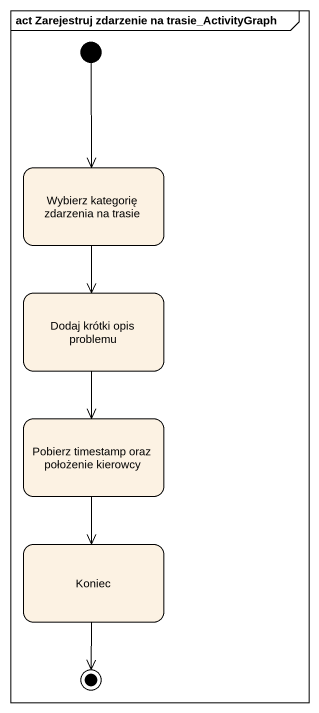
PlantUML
@startuml
mainframe act Zarejestruj zdarzenie na trasie_ActivityGraph
hide empty description
state "Wybierz kategorię zdarzenia na trasie" as Wybierz_kategorię_zdarzenia
state "Dodaj krótki opis problemu" as Dodaj_krótki_opis_problemu
state "Pobierz timestamp oraz położenie kierowcy" as Pobierz_timestamp_oraz
state Koniec
[*] --> Wybierz_kategorię_zdarzenia
Wybierz_kategorię_zdarzenia --> Dodaj_krótki_opis_problemu
Dodaj_krótki_opis_problemu --> Pobierz_timestamp_oraz
Pobierz_timestamp_oraz --> Koniec
Koniec --> [*]
@enduml
